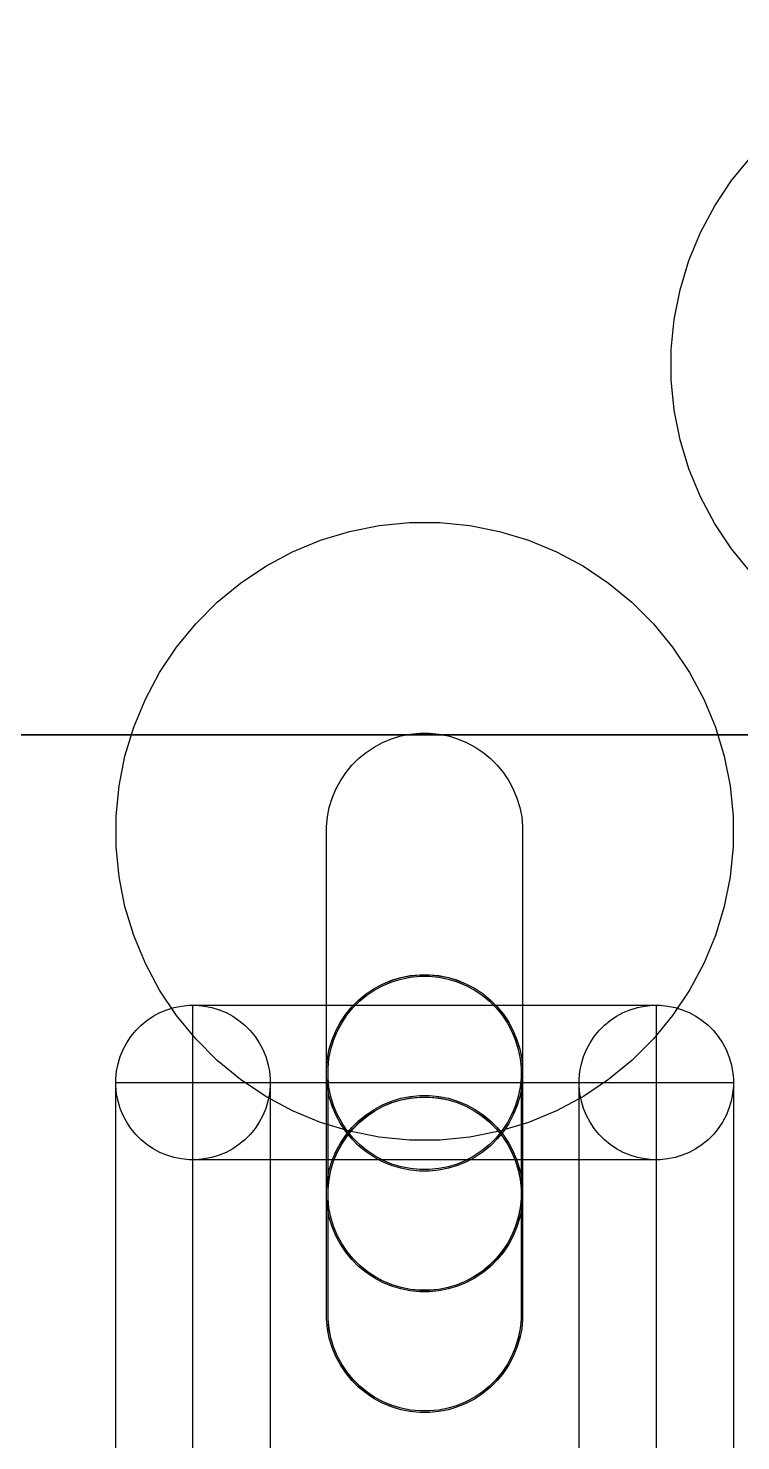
# Model space of a CAD drawing. Extents: x 125179 to 173800, y -108200 to -87800.
# Drawn here: x 142368 to 143291, y -98792 to -96965 of the extents above; entities that cross this region are included whole.
import ezdxf

# ---------------------------------------------------------------- set-up
doc = ezdxf.new("R2010")
doc.units = 0
doc.layers.add('L2D0_Cu1', color=1, linetype='CONTINUOUS')
doc.layers.add('L4D0_Cu2', color=2, linetype='CONTINUOUS')

msp = doc.modelspace()

# ---------------------------------------------------------------- linework, layer by layer
at = {"layer": 'L2D0_Cu1'}
msp.add_lwpolyline([(143303.62, -97668.624), (143278.717, -97638.28), (143256.909, -97605.641), (143238.404, -97571.022), (143223.382, -97534.756), (143211.987, -97497.192), (143204.329, -97458.692), (143200.482, -97419.627), (143200.482, -97380.373), (143204.329, -97341.308), (143211.987, -97302.808), (143223.382, -97265.244), (143238.404, -97228.978), (143256.909, -97194.359), (143278.717, -97161.72), (143303.62, -97131.376)], dxfattribs=at)
for points in [[(142861.373, -98403.118), (142822.308, -98399.271), (142783.808, -98391.613), (142746.244, -98380.218), (142709.978, -98365.196), (142675.359, -98346.691), (142642.72, -98324.883), (142612.376, -98299.98), (142584.62, -98272.224), (142559.717, -98241.88), (142537.909, -98209.241), (142519.404, -98174.622), (142504.382, -98138.356), (142492.987, -98100.792), (142485.329, -98062.292), (142481.482, -98023.227), (142481.482, -97983.973), (142485.329, -97944.908), (142492.987, -97906.408), (142504.382, -97868.844), (142519.404, -97832.578), (142537.909, -97797.959), (142559.717, -97765.32), (142584.62, -97734.976), (142612.376, -97707.22), (142642.72, -97682.317), (142675.359, -97660.509), (142709.978, -97642.004), (142746.244, -97626.982), (142783.808, -97615.587), (142822.308, -97607.929), (142861.373, -97604.082), (142900.627, -97604.082), (142939.692, -97607.929), (142978.192, -97615.587), (143015.756, -97626.982), (143052.022, -97642.004), (143086.641, -97660.509), (143119.28, -97682.317), (143149.624, -97707.22), (143177.38, -97734.976), (143202.283, -97765.32), (143224.091, -97797.959), (143242.596, -97832.578), (143257.618, -97868.844), (143269.013, -97906.408), (143276.671, -97944.908), (143280.518, -97983.973), (143280.518, -98023.227), (143276.671, -98062.292), (143269.013, -98100.792), (143257.618, -98138.356), (143242.596, -98174.622), (143224.091, -98209.241), (143202.283, -98241.88), (143177.38, -98272.224), (143149.624, -98299.98), (143119.28, -98324.883), (143086.641, -98346.691), (143052.022, -98365.196), (143015.756, -98380.218), (142978.192, -98391.613), (142939.692, -98399.271), (142900.627, -98403.118)], [(142874.761, -98443.1), (142862.343, -98441.877), (142850.104, -98439.443), (142838.163, -98435.82), (142826.635, -98431.045), (142815.63, -98425.163), (142805.255, -98418.23), (142795.609, -98410.314), (142786.786, -98401.491), (142778.87, -98391.845), (142771.937, -98381.47), (142766.055, -98370.465), (142761.28, -98358.937), (142757.657, -98346.996), (142755.223, -98334.757), (142754, -98322.339), (142754, -97997.361), (142755.223, -97984.943), (142757.657, -97972.704), (142761.28, -97960.763), (142766.055, -97949.235), (142771.937, -97938.23), (142778.87, -97927.855), (142786.786, -97918.209), (142795.609, -97909.386), (142805.255, -97901.47), (142815.63, -97894.537), (142826.635, -97888.655), (142838.163, -97883.88), (142850.104, -97880.257), (142862.343, -97877.823), (142874.761, -97876.6), (142887.239, -97876.6), (142899.657, -97877.823), (142911.896, -97880.257), (142923.837, -97883.88), (142935.365, -97888.655), (142946.37, -97894.537), (142956.745, -97901.47), (142966.391, -97909.386), (142975.214, -97918.209), (142983.13, -97927.855), (142990.063, -97938.23), (142995.945, -97949.235), (143000.72, -97960.763), (143004.343, -97972.704), (143006.777, -97984.943), (143008, -97997.361), (143008, -98322.339), (143006.777, -98334.757), (143004.343, -98346.996), (143000.72, -98358.937), (142995.945, -98370.465), (142990.063, -98381.47), (142983.13, -98391.845), (142975.214, -98401.491), (142966.391, -98410.314), (142956.745, -98418.23), (142946.37, -98425.163), (142935.365, -98431.045), (142923.837, -98435.82), (142911.896, -98439.443), (142899.657, -98441.877), (142887.239, -98443.1)], [(142874.761, -98443.2), (142862.343, -98441.977), (142850.104, -98439.543), (142838.163, -98435.92), (142826.635, -98431.145), (142815.63, -98425.263), (142805.255, -98418.33), (142795.609, -98410.414), (142786.786, -98401.591), (142778.87, -98391.945), (142771.937, -98381.57), (142766.055, -98370.565), (142761.28, -98359.037), (142757.657, -98347.096), (142755.223, -98334.857), (142754, -98322.439), (142754, -98309.861), (142755.223, -98297.443), (142757.657, -98285.204), (142761.28, -98273.263), (142766.055, -98261.735), (142771.937, -98250.73), (142778.87, -98240.355), (142786.786, -98230.709), (142795.609, -98221.886), (142805.255, -98213.97), (142815.63, -98207.037), (142826.635, -98201.155), (142838.163, -98196.38), (142850.104, -98192.757), (142862.343, -98190.323), (142874.761, -98189.1), (142887.239, -98189.1), (142899.657, -98190.323), (142911.896, -98192.757), (142923.837, -98196.38), (142935.365, -98201.155), (142946.37, -98207.037), (142956.745, -98213.97), (142966.391, -98221.886), (142975.214, -98230.709), (142983.13, -98240.355), (142990.063, -98250.73), (142995.945, -98261.735), (143000.72, -98273.263), (143004.343, -98285.204), (143006.777, -98297.443), (143008, -98309.861), (143008, -98322.439), (143006.777, -98334.857), (143004.343, -98347.096), (143000.72, -98359.037), (142995.945, -98370.565), (142990.063, -98381.57), (142983.13, -98391.945), (142975.214, -98401.591), (142966.391, -98410.414), (142956.745, -98418.33), (142946.37, -98425.263), (142935.365, -98431.145), (142923.837, -98435.92), (142911.896, -98439.543), (142899.657, -98441.977), (142887.239, -98443.2)], [(142874.761, -98599.4), (142862.343, -98598.177), (142850.104, -98595.743), (142838.163, -98592.12), (142826.635, -98587.345), (142815.63, -98581.463), (142805.255, -98574.53), (142795.609, -98566.614), (142786.786, -98557.791), (142778.87, -98548.145), (142771.937, -98537.77), (142766.055, -98526.765), (142761.28, -98515.237), (142757.657, -98503.296), (142755.223, -98491.057), (142754, -98478.639), (142754, -98309.961), (142755.223, -98297.543), (142757.657, -98285.304), (142761.28, -98273.363), (142766.055, -98261.835), (142771.937, -98250.83), (142778.87, -98240.455), (142786.786, -98230.809), (142795.609, -98221.986), (142805.255, -98214.07), (142815.63, -98207.137), (142826.635, -98201.255), (142838.163, -98196.48), (142850.104, -98192.857), (142862.343, -98190.423), (142874.761, -98189.2), (142887.239, -98189.2), (142899.657, -98190.423), (142911.896, -98192.857), (142923.837, -98196.48), (142935.365, -98201.255), (142946.37, -98207.137), (142956.745, -98214.07), (142966.391, -98221.986), (142975.214, -98230.809), (142983.13, -98240.455), (142990.063, -98250.83), (142995.945, -98261.835), (143000.72, -98273.363), (143004.343, -98285.304), (143006.777, -98297.543), (143008, -98309.961), (143008, -98478.639), (143006.777, -98491.057), (143004.343, -98503.296), (143000.72, -98515.237), (142995.945, -98526.765), (142990.063, -98537.77), (142983.13, -98548.145), (142975.214, -98557.791), (142966.391, -98566.614), (142956.745, -98574.53), (142946.37, -98581.463), (142935.365, -98587.345), (142923.837, -98592.12), (142911.896, -98595.743), (142899.657, -98598.177), (142887.239, -98599.4)], [(142874.859, -98441.2), (142862.637, -98439.996), (142850.591, -98437.6), (142838.838, -98434.035), (142827.491, -98429.335), (142816.66, -98423.545), (142806.448, -98416.722), (142796.954, -98408.931), (142788.269, -98400.246), (142780.478, -98390.752), (142773.655, -98380.54), (142767.865, -98369.709), (142763.165, -98358.362), (142759.6, -98346.609), (142757.204, -98334.563), (142756, -98322.341), (142756, -98309.959), (142757.204, -98297.737), (142759.6, -98285.691), (142763.165, -98273.938), (142767.865, -98262.591), (142773.655, -98251.76), (142780.478, -98241.548), (142788.269, -98232.054), (142796.954, -98223.369), (142806.448, -98215.578), (142816.66, -98208.755), (142827.491, -98202.965), (142838.838, -98198.265), (142850.591, -98194.7), (142862.637, -98192.304), (142874.859, -98191.1), (142887.141, -98191.1), (142899.363, -98192.304), (142911.409, -98194.7), (142923.162, -98198.265), (142934.509, -98202.965), (142945.34, -98208.755), (142955.552, -98215.578), (142965.046, -98223.369), (142973.731, -98232.054), (142981.522, -98241.548), (142988.345, -98251.76), (142994.135, -98262.591), (142998.835, -98273.938), (143002.4, -98285.691), (143004.796, -98297.737), (143006, -98309.959), (143006, -98322.341), (143004.796, -98334.563), (143002.4, -98346.609), (142998.835, -98358.362), (142994.135, -98369.709), (142988.345, -98380.54), (142981.522, -98390.752), (142973.731, -98400.246), (142965.046, -98408.931), (142955.552, -98416.722), (142945.34, -98423.545), (142934.509, -98429.335), (142923.162, -98434.035), (142911.409, -98437.6), (142899.363, -98439.996), (142887.141, -98441.2)], [(142874.859, -98597.4), (142862.637, -98596.196), (142850.591, -98593.8), (142838.838, -98590.235), (142827.491, -98585.535), (142816.66, -98579.745), (142806.448, -98572.922), (142796.954, -98565.131), (142788.269, -98556.446), (142780.478, -98546.952), (142773.655, -98536.74), (142767.865, -98525.909), (142763.165, -98514.562), (142759.6, -98502.809), (142757.204, -98490.763), (142756, -98478.541), (142756, -98310.059), (142757.204, -98297.837), (142759.6, -98285.791), (142763.165, -98274.038), (142767.865, -98262.691), (142773.655, -98251.86), (142780.478, -98241.648), (142788.269, -98232.154), (142796.954, -98223.469), (142806.448, -98215.678), (142816.66, -98208.855), (142827.491, -98203.065), (142838.838, -98198.365), (142850.591, -98194.8), (142862.637, -98192.404), (142874.859, -98191.2), (142887.141, -98191.2), (142899.363, -98192.404), (142911.409, -98194.8), (142923.162, -98198.365), (142934.509, -98203.065), (142945.34, -98208.855), (142955.552, -98215.678), (142965.046, -98223.469), (142973.731, -98232.154), (142981.522, -98241.648), (142988.345, -98251.86), (142994.135, -98262.691), (142998.835, -98274.038), (143002.4, -98285.791), (143004.796, -98297.837), (143006, -98310.059), (143006, -98478.541), (143004.796, -98490.763), (143002.4, -98502.809), (142998.835, -98514.562), (142994.135, -98525.909), (142988.345, -98536.74), (142981.522, -98546.952), (142973.731, -98556.446), (142965.046, -98565.131), (142955.552, -98572.922), (142945.34, -98579.745), (142934.509, -98585.535), (142923.162, -98590.235), (142911.409, -98593.8), (142899.363, -98596.196), (142887.141, -98597.4)], [(142576.193, -98428.48), (142566.427, -98427.518), (142556.802, -98425.603), (142547.411, -98422.754), (142538.344, -98418.999), (142529.69, -98414.373), (142521.53, -98408.921), (142513.944, -98402.695), (142507.005, -98395.756), (142500.779, -98388.17), (142495.327, -98380.01), (142490.701, -98371.356), (142486.946, -98362.289), (142484.097, -98352.898), (142482.182, -98343.273), (142481.22, -98333.507), (142481.22, -98323.693), (142482.182, -98313.927), (142484.097, -98304.302), (142486.946, -98294.911), (142490.701, -98285.844), (142495.327, -98277.19), (142500.779, -98269.03), (142507.005, -98261.444), (142513.944, -98254.505), (142521.53, -98248.279), (142529.69, -98242.827), (142538.344, -98238.201), (142547.411, -98234.446), (142556.802, -98231.597), (142566.427, -98229.682), (142576.193, -98228.72), (142586.007, -98228.72), (142595.773, -98229.682), (142605.398, -98231.597), (142614.789, -98234.446), (142623.856, -98238.201), (142632.51, -98242.827), (142640.67, -98248.279), (142648.256, -98254.505), (142655.195, -98261.444), (142661.421, -98269.03), (142666.873, -98277.19), (142671.499, -98285.844), (142675.254, -98294.911), (142678.103, -98304.302), (142680.018, -98313.927), (142680.98, -98323.693), (142680.98, -98333.507), (142680.018, -98343.273), (142678.103, -98352.898), (142675.254, -98362.289), (142671.499, -98371.356), (142666.873, -98380.01), (142661.421, -98388.17), (142655.195, -98395.756), (142648.256, -98402.695), (142640.67, -98408.921), (142632.51, -98414.373), (142623.856, -98418.999), (142614.789, -98422.754), (142605.398, -98425.603), (142595.773, -98427.518), (142586.007, -98428.48)], [(142581.1, -98428.6), (142581.1, -98228.6), (143181.1, -98228.6), (143181.1, -98428.6)], [(143176.193, -98428.48), (143166.427, -98427.518), (143156.802, -98425.603), (143147.411, -98422.754), (143138.344, -98418.999), (143129.69, -98414.373), (143121.53, -98408.921), (143113.944, -98402.695), (143107.005, -98395.756), (143100.779, -98388.17), (143095.327, -98380.01), (143090.701, -98371.356), (143086.946, -98362.289), (143084.097, -98352.898), (143082.182, -98343.273), (143081.22, -98333.507), (143081.22, -98323.693), (143082.182, -98313.927), (143084.097, -98304.302), (143086.946, -98294.911), (143090.701, -98285.844), (143095.327, -98277.19), (143100.779, -98269.03), (143107.005, -98261.444), (143113.944, -98254.505), (143121.53, -98248.279), (143129.69, -98242.827), (143138.344, -98238.201), (143147.411, -98234.446), (143156.802, -98231.597), (143166.427, -98229.682), (143176.193, -98228.72), (143186.007, -98228.72), (143195.773, -98229.682), (143205.398, -98231.597), (143214.789, -98234.446), (143223.856, -98238.201), (143232.51, -98242.827), (143240.67, -98248.279), (143248.256, -98254.505), (143255.195, -98261.444), (143261.421, -98269.03), (143266.873, -98277.19), (143271.499, -98285.844), (143275.254, -98294.911), (143278.103, -98304.302), (143280.018, -98313.927), (143280.98, -98323.693), (143280.98, -98333.507), (143280.018, -98343.273), (143278.103, -98352.898), (143275.254, -98362.289), (143271.499, -98371.356), (143266.873, -98380.01), (143261.421, -98388.17), (143255.195, -98395.756), (143248.256, -98402.695), (143240.67, -98408.921), (143232.51, -98414.373), (143223.856, -98418.999), (143214.789, -98422.754), (143205.398, -98425.603), (143195.773, -98427.518), (143186.007, -98428.48)], [(142481.1, -98928.6), (142481.1, -98328.6), (142681.1, -98328.6), (142681.1, -98928.6)], [(142581.1, -98928.6), (142581.1, -98328.6), (143181.1, -98328.6), (143181.1, -98928.6)], [(143081.1, -98928.6), (143081.1, -98328.6), (143281.1, -98328.6), (143281.1, -98928.6)], [(142874.761, -98755.6), (142862.343, -98754.377), (142850.104, -98751.943), (142838.163, -98748.32), (142826.635, -98743.545), (142815.63, -98737.663), (142805.255, -98730.73), (142795.609, -98722.814), (142786.786, -98713.991), (142778.87, -98704.345), (142771.937, -98693.97), (142766.055, -98682.965), (142761.28, -98671.437), (142757.657, -98659.496), (142755.223, -98647.257), (142754, -98634.839), (142754, -98466.161), (142755.223, -98453.743), (142757.657, -98441.504), (142761.28, -98429.563), (142766.055, -98418.035), (142771.937, -98407.03), (142778.87, -98396.655), (142786.786, -98387.009), (142795.609, -98378.186), (142805.255, -98370.27), (142815.63, -98363.337), (142826.635, -98357.455), (142838.163, -98352.68), (142850.104, -98349.057), (142862.343, -98346.623), (142874.761, -98345.4), (142887.239, -98345.4), (142899.657, -98346.623), (142911.896, -98349.057), (142923.837, -98352.68), (142935.365, -98357.455), (142946.37, -98363.337), (142956.745, -98370.27), (142966.391, -98378.186), (142975.214, -98387.009), (142983.13, -98396.655), (142990.063, -98407.03), (142995.945, -98418.035), (143000.72, -98429.563), (143004.343, -98441.504), (143006.777, -98453.743), (143008, -98466.161), (143008, -98634.839), (143006.777, -98647.257), (143004.343, -98659.496), (143000.72, -98671.437), (142995.945, -98682.965), (142990.063, -98693.97), (142983.13, -98704.345), (142975.214, -98713.991), (142966.391, -98722.814), (142956.745, -98730.73), (142946.37, -98737.663), (142935.365, -98743.545), (142923.837, -98748.32), (142911.896, -98751.943), (142899.657, -98754.377), (142887.239, -98755.6)], [(142874.959, -98597.5), (142862.737, -98596.296), (142850.691, -98593.9), (142838.938, -98590.335), (142827.591, -98585.635), (142816.76, -98579.845), (142806.548, -98573.022), (142797.054, -98565.231), (142788.269, -98556.446), (142780.478, -98546.952), (142773.655, -98536.74), (142767.865, -98525.909), (142763.165, -98514.562), (142759.6, -98502.809), (142757.204, -98490.763), (142756, -98478.541), (142756, -98466.259), (142757.204, -98454.037), (142759.6, -98441.991), (142763.165, -98430.238), (142767.865, -98418.891), (142773.655, -98408.06), (142780.478, -98397.848), (142788.269, -98388.354), (142796.954, -98379.669), (142806.448, -98371.878), (142816.66, -98365.055), (142827.491, -98359.265), (142838.838, -98354.565), (142850.591, -98351), (142862.637, -98348.604), (142874.859, -98347.4), (142887.141, -98347.4), (142899.363, -98348.604), (142911.409, -98351), (142923.162, -98354.565), (142934.509, -98359.265), (142945.34, -98365.055), (142955.552, -98371.878), (142965.046, -98379.669), (142973.831, -98388.454), (142981.622, -98397.948), (142988.445, -98408.16), (142994.235, -98418.991), (142998.935, -98430.338), (143002.5, -98442.091), (143004.896, -98454.137), (143006.1, -98466.359), (143006.1, -98478.641), (143004.896, -98490.863), (143002.5, -98502.909), (142998.935, -98514.662), (142994.235, -98526.009), (142988.445, -98536.84), (142981.622, -98547.052), (142973.831, -98556.546), (142965.146, -98565.231), (142955.652, -98573.022), (142945.44, -98579.845), (142934.609, -98585.635), (142923.262, -98590.335), (142911.509, -98593.9), (142899.463, -98596.296), (142887.241, -98597.5)], [(142874.859, -98753.6), (142862.637, -98752.396), (142850.591, -98750), (142838.838, -98746.435), (142827.491, -98741.735), (142816.66, -98735.945), (142806.448, -98729.122), (142796.954, -98721.331), (142788.269, -98712.646), (142780.478, -98703.152), (142773.655, -98692.94), (142767.865, -98682.109), (142763.165, -98670.762), (142759.6, -98659.009), (142757.204, -98646.963), (142756, -98634.741), (142756, -98466.259), (142757.204, -98454.037), (142759.6, -98441.991), (142763.165, -98430.238), (142767.865, -98418.891), (142773.655, -98408.06), (142780.478, -98397.848), (142788.269, -98388.354), (142796.954, -98379.669), (142806.448, -98371.878), (142816.66, -98365.055), (142827.491, -98359.265), (142838.838, -98354.565), (142850.591, -98351), (142862.637, -98348.604), (142874.859, -98347.4), (142887.141, -98347.4), (142899.363, -98348.604), (142911.409, -98351), (142923.162, -98354.565), (142934.509, -98359.265), (142945.34, -98365.055), (142955.552, -98371.878), (142965.046, -98379.669), (142973.731, -98388.354), (142981.522, -98397.848), (142988.345, -98408.06), (142994.135, -98418.891), (142998.835, -98430.238), (143002.4, -98441.991), (143004.796, -98454.037), (143006, -98466.259), (143006, -98634.741), (143004.796, -98646.963), (143002.4, -98659.009), (142998.835, -98670.762), (142994.135, -98682.109), (142988.345, -98692.94), (142981.522, -98703.152), (142973.731, -98712.646), (142965.046, -98721.331), (142955.552, -98729.122), (142945.34, -98735.945), (142934.509, -98741.735), (142923.162, -98746.435), (142911.409, -98750), (142899.363, -98752.396), (142887.141, -98753.6)], [(142874.959, -98753.6), (142862.737, -98752.396), (142850.691, -98750), (142838.938, -98746.435), (142827.591, -98741.735), (142816.76, -98735.945), (142806.548, -98729.122), (142797.054, -98721.331), (142788.369, -98712.646), (142780.578, -98703.152), (142773.755, -98692.94), (142767.965, -98682.109), (142763.265, -98670.762), (142759.7, -98659.009), (142757.304, -98646.963), (142756.1, -98634.741), (142756.1, -98466.359), (142757.304, -98454.137), (142759.7, -98442.091), (142763.265, -98430.338), (142767.965, -98418.991), (142773.755, -98408.16), (142780.578, -98397.948), (142788.369, -98388.454), (142797.054, -98379.769), (142806.548, -98371.978), (142816.76, -98365.155), (142827.591, -98359.365), (142838.938, -98354.665), (142850.691, -98351.1), (142862.737, -98348.704), (142874.959, -98347.5), (142887.241, -98347.5), (142899.463, -98348.704), (142911.509, -98351.1), (142923.262, -98354.665), (142934.609, -98359.365), (142945.44, -98365.155), (142955.652, -98371.978), (142965.146, -98379.769), (142973.831, -98388.454), (142981.622, -98397.948), (142988.445, -98408.16), (142994.235, -98418.991), (142998.935, -98430.338), (143002.5, -98442.091), (143004.896, -98454.137), (143006.1, -98466.359), (143006.1, -98634.741), (143004.896, -98646.963), (143002.5, -98659.009), (142998.935, -98670.762), (142994.235, -98682.109), (142988.445, -98692.94), (142981.622, -98703.152), (142973.831, -98712.646), (142965.146, -98721.331), (142955.652, -98729.122), (142945.44, -98735.945), (142934.609, -98741.735), (142923.262, -98746.435), (142911.509, -98750), (142899.463, -98752.396), (142887.241, -98753.6)]]:
    msp.add_lwpolyline(points, close=True, dxfattribs=at)
at = {"layer": 'L4D0_Cu2'}
for points in [[(146650.318, -97878.6), (140529.009, -97878.6), (140959.301, -97448.362), (141992.943, -96414.85)], [(156400, -97313.945), (147397.549, -97313.945), (147261.621, -97296.05), (147256, -97295.31), (147250.379, -97296.05), (147110.653, -97314.445), (147110.652, -97314.445), (147105.033, -97315.185), (146964.355, -97373.456), (146959.857, -97376.907), (146959.856, -97376.908), (146925.416, -97403.335), (146843.552, -97466.152), (146750.856, -97586.955), (146692.585, -97727.633), (146672.71, -97878.6), (140497.611, -97878.6), (141080.234, -97296.05), (141591.6, -96784.749), (156400, -96784.749)], [(143303.62, -97668.624), (143278.717, -97638.28), (143256.909, -97605.641), (143238.404, -97571.022), (143223.382, -97534.756), (143211.987, -97497.192), (143204.329, -97458.692), (143200.482, -97419.627), (143200.482, -97380.373), (143204.329, -97341.308), (143211.987, -97302.808), (143223.382, -97265.244), (143238.404, -97228.978), (143256.909, -97194.359), (143278.717, -97161.72), (143303.62, -97131.376)], [(140497.611, -97878.6), (146672.71, -97878.6)], [(140529.009, -97878.6), (146650.318, -97878.6)]]:
    msp.add_lwpolyline(points, dxfattribs=at)
msp.add_lwpolyline([(142861.373, -98403.118), (142822.308, -98399.271), (142783.808, -98391.613), (142746.244, -98380.218), (142709.978, -98365.196), (142675.359, -98346.691), (142642.72, -98324.883), (142612.376, -98299.98), (142584.62, -98272.224), (142559.717, -98241.88), (142537.909, -98209.241), (142519.404, -98174.622), (142504.382, -98138.356), (142492.987, -98100.792), (142485.329, -98062.292), (142481.482, -98023.227), (142481.482, -97983.973), (142485.329, -97944.908), (142492.987, -97906.408), (142504.382, -97868.844), (142519.404, -97832.578), (142537.909, -97797.959), (142559.717, -97765.32), (142584.62, -97734.976), (142612.376, -97707.22), (142642.72, -97682.317), (142675.359, -97660.509), (142709.978, -97642.004), (142746.244, -97626.982), (142783.808, -97615.587), (142822.308, -97607.929), (142861.373, -97604.082), (142900.627, -97604.082), (142939.692, -97607.929), (142978.192, -97615.587), (143015.756, -97626.982), (143052.022, -97642.004), (143086.641, -97660.509), (143119.28, -97682.317), (143149.624, -97707.22), (143177.38, -97734.976), (143202.283, -97765.32), (143224.091, -97797.959), (143242.596, -97832.578), (143257.618, -97868.844), (143269.013, -97906.408), (143276.671, -97944.908), (143280.518, -97983.973), (143280.518, -98023.227), (143276.671, -98062.292), (143269.013, -98100.792), (143257.618, -98138.356), (143242.596, -98174.622), (143224.091, -98209.241), (143202.283, -98241.88), (143177.38, -98272.224), (143149.624, -98299.98), (143119.28, -98324.883), (143086.641, -98346.691), (143052.022, -98365.196), (143015.756, -98380.218), (142978.192, -98391.613), (142939.692, -98399.271), (142900.627, -98403.118)], close=True, dxfattribs=at)

doc.saveas('drawing.dxf')
